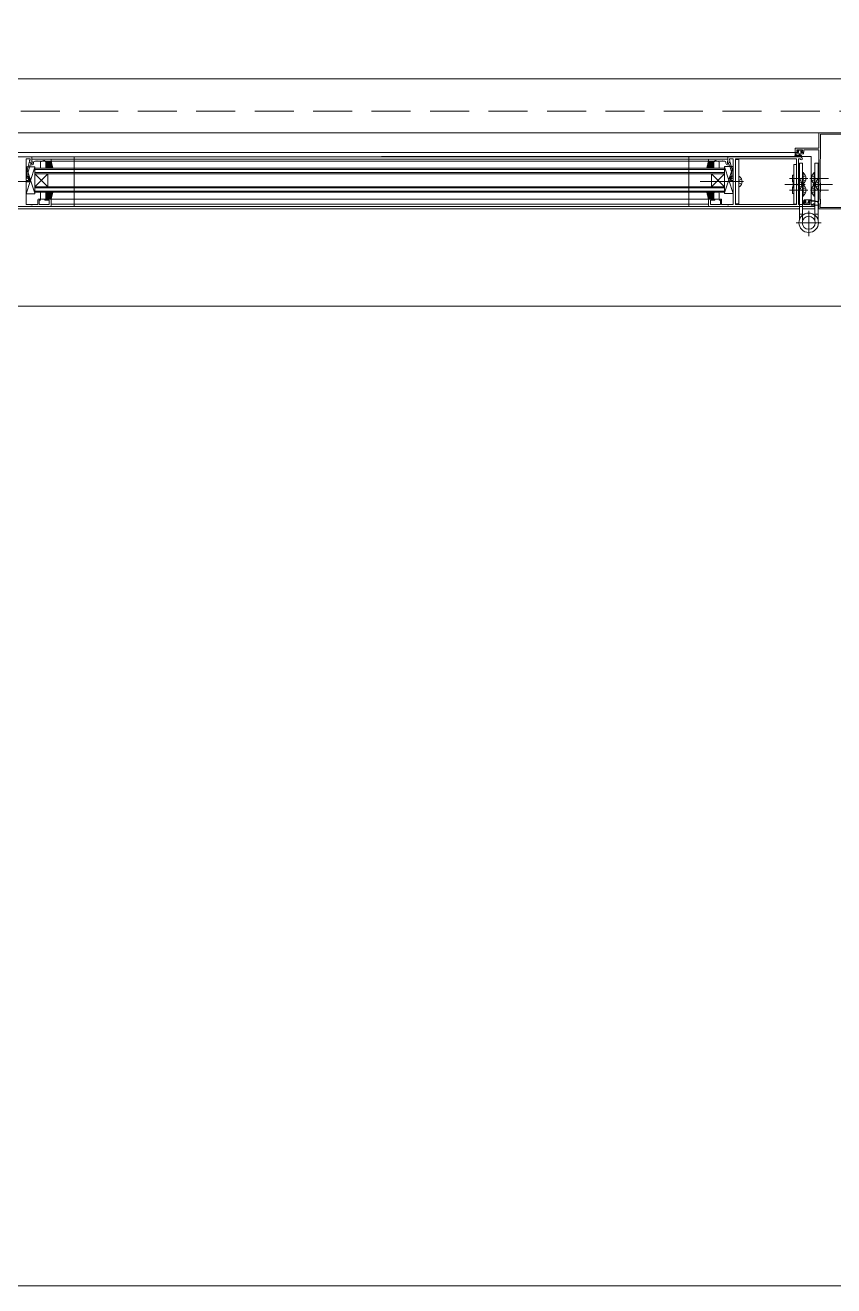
# Model space of a CAD drawing. Units: millimetres at full size, sheet at 1:30. Extents: x -16828 to 149130, y 47892 to 100313.
# Drawn here: x -2048 to -1301, y 49751 to 50915 of the extents above; entities that cross this region are included whole.
import ezdxf

# ---------------------------------------------------------------- set-up
doc = ezdxf.new("R2010")
doc.units = ezdxf.units.MM
doc.header["$LTSCALE"] = 30
doc.linetypes.add('DASHED1', pattern=[1.8, 1.2, -0.6])
for name, color, linetype, lineweight in [('0-1', 7, 'Continuous', 15), ('2-3_間仕切り', 7, 'Continuous', 15), ('2-A_建具', 7, 'Continuous', 15)]:
    doc.layers.add(name, color=color, linetype=linetype, lineweight=lineweight)

msp = doc.modelspace()

# ---------------------------------------------------------------- linework, layer by layer
at = {"layer": '0-1', "linetype": 'DASHED1'}
msp.add_line((-1260.04, 50835.86), (-2570.04, 50835.86), dxfattribs=at)
at = {"layer": '0-1'}
msp.add_line((-6110.04, 50655.86), (31079.96, 50655.86), dxfattribs=at)
msp.add_lwpolyline([(-2755.04, 50655.86), (-2755.04, 49750.86), (-1055.04, 49750.86)], dxfattribs=at)
at = {"layer": '2-3_間仕切り'}
msp.add_lwpolyline([(-5900.04, 55195.86), (-5900.04, 51255.86), (-5510.04, 51255.86), (-5510.04, 50865.86), (-120.04, 50865.86)], dxfattribs=at)
at = {"layer": '2-A_建具'}
for p, q in [((-2570.04, 50815.86), (-1260.04, 50815.86)), ((-1334.24, 50797.86), (-2104.04, 50797.86)), ((-1337.04, 50797.56), (-1337.04, 50794.88)), ((-1337.04, 50796.66), (-1329.44, 50796.66)), ((-1335.84, 50795.48), (-1335.84, 50796.66)), ((-1334.46, 50800.07), (-1334.96, 50799.57)), ((-1334.74, 50799.06), (-1334.4, 50799.06)), ((-1333.64, 50800.16), (-1334.24, 50800.16)), ((-1331.34, 50799.96), (-1333.44, 50799.96)), ((-1333.34, 50796.66), (-1333.24, 50795.52)), ((-1332.14, 50796.66), (-1332.25, 50795.52)), ((-1329.44, 50797.86), (-1331.24, 50797.86)), ((-1330.64, 50800.16), (-1331.14, 50800.16)), ((-1330.34, 50799.36), (-1330.34, 50799.86)), ((-1329.14, 50796.96), (-1329.14, 50797.56)), ((-1315.04, 50752.36), (-1315.04, 50800.13)), ((-1331.32, 50793.86), (-2121.11, 50793.86)), ((-2047.04, 50775.66), (-2047.04, 50784.66)), ((-2039.04, 50760.16), (-2047.04, 50784.66)), ((-2047.04, 50759.66), (-2039.04, 50784.16)), ((-2043.75, 50788.86), (-2043.53, 50788.86)), ((-2042.04, 50787.66), (-2042.04, 50793.86)), ((-1399.04, 50791.66), (-2042.04, 50791.66)), ((-2041.54, 50787.66), (-2041.54, 50789.46)), ((-2040.24, 50788.66), (-2040.24, 50787.86)), ((-2038, 50789.66), (-2039.24, 50789.66)), ((-2039.04, 50760.16), (-2039.04, 50784.16)), ((-2037, 50789.66), (-2037.08, 50789.66)), ((-2036.82, 50789.78), (-2037, 50789.66)), ((-2034.04, 50784.16), (-2034.04, 50788.66)), ((-2033.04, 50789.66), (-2030.04, 50789.66)), ((-1411.04, 50789.66), (-2030.04, 50789.66)), ((-2029.04, 50783.16), (-2029.04, 50789.66)), ((-2029.04, 50785.55), (-2024.93, 50789.66)), ((-2029.04, 50786.96), (-2026.34, 50789.66)), ((-2029.04, 50788.37), (-2027.75, 50789.66)), ((-2029.04, 50784.13), (-2023.94, 50789.23)), ((-2029.04, 50788.66), (-2029.04, 50784.16)), ((-2029.04, 50788.47), (-2023.73, 50783.16)), ((-2029.04, 50787.06), (-2025.14, 50783.16)), ((-2029.04, 50785.65), (-2026.55, 50783.16)), ((-2029.04, 50784.23), (-2027.97, 50783.16)), ((-2028.81, 50789.66), (-2022.61, 50783.46)), ((-2028.6, 50783.16), (-2023.68, 50788.08)), ((-2027.4, 50789.66), (-2023.03, 50785.3)), ((-2027.18, 50783.16), (-2023.41, 50786.93)), ((-2025.98, 50789.66), (-2023.46, 50787.13)), ((-2025.77, 50783.16), (-2023.15, 50785.78)), ((-2024.57, 50789.66), (-2023.88, 50788.97)), ((-2024.35, 50783.16), (-2022.88, 50784.63)), ((-2024.04, 50791.66), (-2024.04, 50790.16)), ((-2024.04, 50789.66), (-2022.54, 50783.16)), ((-2002.94, 50747.86), (-2002.94, 50793.86)), ((-1719.04, 50793.96), (-1322.24, 50793.96)), ((-1435.14, 50747.86), (-1435.14, 50793.96)), ((-1417.04, 50789.66), (-1418.54, 50783.16)), ((-1412.27, 50789.66), (-1418.47, 50783.46)), ((-1416.73, 50783.16), (-1418.2, 50784.63)), ((-1413.68, 50789.66), (-1418.05, 50785.3)), ((-1415.31, 50783.16), (-1417.94, 50785.78)), ((-1413.9, 50783.16), (-1417.67, 50786.93)), ((-1415.1, 50789.66), (-1417.62, 50787.13)), ((-1412.48, 50783.16), (-1417.4, 50788.08)), ((-1412.04, 50788.47), (-1417.35, 50783.16)), ((-1416.51, 50789.66), (-1417.2, 50788.97)), ((-1412.04, 50784.13), (-1417.14, 50789.23)), ((-1417.04, 50791.66), (-1417.04, 50790.16)), ((-1412.04, 50785.55), (-1416.16, 50789.66)), ((-1412.04, 50787.06), (-1415.94, 50783.16)), ((-1412.04, 50786.96), (-1414.74, 50789.66)), ((-1412.04, 50785.65), (-1414.53, 50783.16)), ((-1412.04, 50788.37), (-1413.33, 50789.66)), ((-1412.04, 50784.23), (-1413.11, 50783.16)), ((-1412.04, 50783.16), (-1412.04, 50789.66)), ((-1412.04, 50788.66), (-1412.04, 50784.16)), ((-1408.04, 50789.66), (-1411.04, 50789.66)), ((-1407.04, 50784.16), (-1407.04, 50788.66)), ((-1404.27, 50789.78), (-1404.08, 50789.66)), ((-1404.08, 50789.66), (-1404, 50789.66)), ((-1403.08, 50789.66), (-1401.84, 50789.66)), ((-1402.04, 50759.96), (-1402.04, 50784.96)), ((-1394.04, 50784.96), (-1402.04, 50784.96)), ((-1402.04, 50760.46), (-1394.04, 50784.96)), ((-1402.04, 50784.46), (-1402.04, 50760.46)), ((-1394.04, 50759.96), (-1402.04, 50784.46)), ((-1400.84, 50788.66), (-1400.84, 50787.86)), ((-1399.54, 50787.66), (-1399.54, 50789.46)), ((-1399.04, 50793.86), (-1399.04, 50787.66)), ((-1397.33, 50788.86), (-1397.55, 50788.86)), ((-1394.04, 50775.96), (-1394.04, 50784.96)), ((-1392.11, 50791.93), (-1392.11, 50749.79)), ((-1335.67, 50791.93), (-1392.11, 50791.93)), ((-1388.91, 50791.36), (-1392.11, 50791.36)), ((-1337.97, 50786.66), (-1335.67, 50786.66)), ((-1335.67, 50749.79), (-1335.67, 50791.93)), ((-1331.32, 50795.06), (-1335.28, 50795.06)), ((-1333.74, 50749.79), (-1333.74, 50791.93)), ((-1332.99, 50735.51), (-1332.99, 50787.86)), ((-1332.99, 50787.86), (-1329.99, 50787.86)), ((-1330.32, 50792.64), (-1331.39, 50793.71)), ((-1329.99, 50787.86), (-1329.99, 50735.01)), ((-1402.04, 50783.16), (-2039.04, 50783.16)), ((-1402.04, 50782.16), (-2039.04, 50782.16)), ((-1402.04, 50779.16), (-2039.04, 50779.16)), ((-2039.04, 50778.16), (-1402.04, 50778.16)), ((-2027.04, 50778.16), (-2039.04, 50766.16)), ((-2027.04, 50766.16), (-2039.04, 50778.16)), ((-2030.04, 50783.16), (-2033.04, 50783.16)), ((-2027.04, 50778.16), (-2027.04, 50766.16)), ((-2022.94, 50783.16), (-2022.62, 50783.49)), ((-1418.14, 50783.16), (-1418.47, 50783.49)), ((-1414.04, 50778.16), (-1402.04, 50766.16)), ((-1414.04, 50766.16), (-1402.04, 50778.16)), ((-1414.04, 50778.16), (-1414.04, 50766.16)), ((-1411.04, 50783.16), (-1408.04, 50783.16)), ((-1386.4, 50773.21), (-1388.82, 50772.01)), ((-1388.31, 50775.61), (-1388.41, 50775.61)), ((-1325.1, 50773.86), (-1341.98, 50773.86)), ((-1339.37, 50770.76), (-1339.37, 50776.96)), ((-1337.97, 50776.96), (-1339.37, 50776.96)), ((-1306.21, 50773.86), (-1323.26, 50773.86)), ((-2042.62, 50770.86), (-2057.62, 50770.86)), ((-1402.04, 50766.16), (-2039.04, 50766.16)), ((-1402.04, 50765.16), (-2039.04, 50765.16)), ((-1402.04, 50762.16), (-2039.04, 50762.16)), ((-1402.04, 50761.16), (-2039.04, 50761.16)), ((-2030.04, 50761.16), (-2033.04, 50761.16)), ((-2029.04, 50755.85), (-2023.73, 50761.16)), ((-2029.04, 50757.26), (-2025.14, 50761.16)), ((-2029.04, 50758.68), (-2026.55, 50761.16)), ((-2029.04, 50761.16), (-2029.04, 50754.66)), ((-2029.04, 50760.09), (-2027.97, 50761.16)), ((-2028.81, 50754.66), (-2022.61, 50760.86)), ((-2028.6, 50761.16), (-2023.68, 50756.24)), ((-2027.18, 50761.16), (-2023.41, 50757.39)), ((-2025.77, 50761.16), (-2023.15, 50758.54)), ((-2024.35, 50761.16), (-2022.88, 50759.69)), ((-2024.04, 50754.66), (-2022.54, 50761.16)), ((-2022.94, 50761.16), (-2022.62, 50760.84)), ((-1384.54, 50770.86), (-1424.54, 50770.86)), ((-1417.04, 50754.66), (-1418.54, 50761.16)), ((-1418.14, 50761.16), (-1418.47, 50760.84)), ((-1412.27, 50754.66), (-1418.47, 50760.86)), ((-1416.73, 50761.16), (-1418.2, 50759.69)), ((-1415.31, 50761.16), (-1417.94, 50758.54)), ((-1413.9, 50761.16), (-1417.67, 50757.39)), ((-1412.48, 50761.16), (-1417.4, 50756.24)), ((-1412.04, 50755.85), (-1417.35, 50761.16)), ((-1412.04, 50757.26), (-1415.94, 50761.16)), ((-1412.04, 50758.68), (-1414.53, 50761.16)), ((-1412.04, 50760.09), (-1413.11, 50761.16)), ((-1412.04, 50761.16), (-1412.04, 50754.66)), ((-1411.04, 50761.16), (-1408.04, 50761.16)), ((-1386.4, 50768.51), (-1388.82, 50769.72)), ((-1388.31, 50766.11), (-1388.41, 50766.11)), ((-1327.68, 50768.36), (-1346.43, 50768.36)), ((-1325.16, 50762.86), (-1341.98, 50762.86)), ((-1337.97, 50770.76), (-1339.37, 50770.76)), ((-1339.37, 50759.76), (-1339.37, 50765.96)), ((-1337.97, 50765.96), (-1339.37, 50765.96)), ((-1338.77, 50771.46), (-1338.77, 50765.26)), ((-1337.97, 50771.46), (-1338.77, 50771.46)), ((-1337.97, 50765.26), (-1338.77, 50765.26)), ((-1333.23, 50763.06), (-1333.74, 50763.06)), ((-1329.48, 50768.56), (-1329.99, 50768.56)), ((-1306.21, 50762.86), (-1322.8, 50762.86)), ((-1302.41, 50768.36), (-1320.6, 50768.36)), ((-1319.3, 50768.56), (-1318.79, 50768.56)), ((-1315.55, 50763.06), (-1315.04, 50763.06)), ((-2042, 50749.79), (-2042.08, 50749.79)), ((-2034.04, 50760.16), (-2034.04, 50755.66)), ((-2033.04, 50754.66), (-2030.04, 50754.66)), ((-1411.04, 50754.66), (-2030.04, 50754.66)), ((-2029.04, 50760.19), (-2023.94, 50755.09)), ((-2029.04, 50755.66), (-2029.04, 50760.16)), ((-2029.04, 50758.78), (-2024.93, 50754.66)), ((-2029.04, 50757.36), (-2026.34, 50754.66)), ((-2029.04, 50755.95), (-2027.75, 50754.66)), ((-2027.4, 50754.66), (-2023.03, 50759.03)), ((-2025.98, 50754.66), (-2023.46, 50757.19)), ((-2024.57, 50754.66), (-2023.88, 50755.35)), ((-2024.04, 50748.86), (-2024.04, 50754.16)), ((-2024.04, 50750.06), (-1417.04, 50750.06)), ((-1413.68, 50754.66), (-1418.05, 50759.03)), ((-1415.1, 50754.66), (-1417.62, 50757.19)), ((-1416.51, 50754.66), (-1417.2, 50755.35)), ((-1412.04, 50760.19), (-1417.14, 50755.09)), ((-1417.04, 50754.16), (-1417.04, 50748.86)), ((-1412.04, 50758.78), (-1416.16, 50754.66)), ((-1412.04, 50757.36), (-1414.74, 50754.66)), ((-1412.04, 50755.95), (-1413.33, 50754.66)), ((-1412.04, 50755.66), (-1412.04, 50760.16)), ((-1408.04, 50754.66), (-1411.04, 50754.66)), ((-1407.04, 50760.16), (-1407.04, 50755.66)), ((-1399, 50749.79), (-1399.08, 50749.79)), ((-1392.11, 50749.79), (-1335.67, 50749.79)), ((-1337.97, 50759.76), (-1339.37, 50759.76)), ((-1329.48, 50757.56), (-1329.99, 50757.56)), ((-1329.64, 50753.06), (-1327.04, 50753.06)), ((-1328.44, 50753.76), (-1328.44, 50753.36)), ((-1328.14, 50751.66), (-1328.14, 50751.16)), ((-1327.84, 50750.86), (-1327.34, 50750.86)), ((-1327.14, 50751.06), (-1325.14, 50751.06)), ((-1324.94, 50750.86), (-1324.34, 50750.86)), ((-1323.84, 50751.96), (-1324.18, 50751.96)), ((-1324.13, 50750.95), (-1323.63, 50751.45)), ((-1322.44, 50754.06), (-1316.18, 50752.65)), ((-1322.44, 50753.06), (-1322.36, 50753.05)), ((-1321.33, 50752.88), (-1316.29, 50752.06)), ((-1319.3, 50757.56), (-1318.79, 50757.56)), ((-1319.04, 50748.86), (-1319.04, 50749.86)), ((-1318.79, 50747.86), (-2111.04, 50747.86)), ((-1332.99, 50745.86), (-2111.04, 50745.86)), ((-1329.99, 50740.86), (-1332.99, 50740.86)), ((-1329.99, 50745.86), (-1318.79, 50745.86)), ((-1324.39, 50720.46), (-1324.39, 50743.88)), ((-1315.79, 50740.86), (-1318.79, 50740.86)), ((-1315.79, 50745.86), (-1290.54, 50745.86)), ((-1335.99, 50732.86), (-1312.91, 50732.86))]:
    msp.add_line(p, q, dxfattribs=at)
for points in [[(-1337.04, 50797.86), (-1337.04, 50801.76), (-1315.04, 50801.76), (-1315.04, 50815.86)], [(-1291.14, 50809.16), (-1291.14, 50814.66), (-1313.41, 50814.66), (-1313.41, 50791.86), (-1313.84, 50791.43), (-1313.84, 50770.29), (-1313.41, 50769.86), (-1313.41, 50761.86), (-1313.84, 50761.43), (-1313.84, 50754.79), (-1313.41, 50754.36), (-1313.41, 50750.36), (-1313.84, 50749.93), (-1313.84, 50747.06), (-1291.14, 50747.06), (-1291.14, 50752.56)], [(-1333.94, 50798.6), (-1333.94, 50797.66), (-1335.94, 50797.66)], [(-1331.24, 50797.86), (-1331.24, 50798.66), (-1330.14, 50798.66), (-1330.14, 50800.13), (-1335.41, 50800.13), (-1335.41, 50798.66), (-1334.24, 50798.66), (-1334.24, 50797.86)], [(-1330.24, 50797.66), (-1331.54, 50797.66), (-1331.54, 50799.06), (-1330.64, 50799.06)], [(-1315.04, 50800.13), (-1328.94, 50800.13), (-1328.94, 50798.36)], [(-2044.04, 50775.16), (-2045.04, 50775.16), (-2045.04, 50771.96), (-2047.04, 50771.96), (-2047.04, 50791.93), (-2043.54, 50791.93), (-2043.54, 50790.86), (-2043.97, 50790.43), (-2043.97, 50789.62), (-2042.84, 50787.66), (-2041.54, 50787.66)], [(-2047.04, 50784.66), (-2039.04, 50784.66), (-2039.04, 50759.66), (-2047.04, 50759.66), (-2047.04, 50770.66)], [(-2046.06, 50774.04), (-2046.84, 50774.81), (-2046.84, 50778.76), (-2044.23, 50788.49)], [(-2041.74, 50786.36), (-2043.56, 50786.36), (-2045.64, 50778.6), (-2045.64, 50775.31), (-2045.22, 50774.89)], [(-2030.04, 50789.66), (-2030.04, 50790.36), (-2031.04, 50790.36), (-2032.96, 50789.66), (-2036.08, 50789.66)], [(-1411.04, 50789.66), (-1411.04, 50790.36), (-1410.04, 50790.36), (-1408.12, 50789.66), (-1405, 50789.66)], [(-1399.54, 50787.66), (-1398.24, 50787.66), (-1397.11, 50789.62), (-1397.11, 50790.43), (-1397.54, 50790.86), (-1397.54, 50791.93), (-1394.04, 50791.93), (-1394.04, 50771.96), (-1396.04, 50771.96), (-1396.04, 50775.16), (-1397.04, 50775.16), (-1397.04, 50771.46)], [(-1399.34, 50786.36), (-1397.52, 50786.36), (-1395.44, 50778.6), (-1395.44, 50775.31), (-1395.86, 50774.89)], [(-1395.02, 50774.04), (-1394.24, 50774.81), (-1394.24, 50778.76), (-1396.85, 50788.49)], [(-1392.11, 50750.36), (-1388.91, 50750.36), (-1388.91, 50791.36)], [(-1337.97, 50786.66), (-1337.97, 50750.06), (-1335.67, 50750.06)], [(-1333.74, 50791.93), (-1332.34, 50791.93), (-1331.69, 50791.28)], [(-1322.24, 50793.96), (-1322.24, 50749.06), (-1315.79, 50749.06)], [(-1315.79, 50735.51), (-1315.79, 50787.86), (-1318.79, 50787.86), (-1318.79, 50735.01)], [(-2047.04, 50770.66), (-2044.04, 50770.66), (-2044.04, 50775.66), (-2047.04, 50775.66)], [(-1394.04, 50770.96), (-1397.04, 50770.96), (-1397.04, 50775.96), (-1394.04, 50775.96)], [(-1333.23, 50763.06), (-1333.23, 50773.66), (-1333.74, 50773.66)], [(-1327.42, 50776.26), (-1330, 50775.01), (-1330.6, 50773.86)], [(-1327.42, 50771.46), (-1330, 50772.72), (-1330.6, 50773.86)], [(-1329.48, 50768.56), (-1329.48, 50779.16), (-1329.99, 50779.16)], [(-1321.36, 50776.26), (-1318.79, 50775.01), (-1318.18, 50773.86)], [(-1321.36, 50771.46), (-1318.79, 50772.72), (-1318.18, 50773.86)], [(-1319.3, 50768.56), (-1319.3, 50779.16), (-1318.79, 50779.16)], [(-1315.55, 50763.06), (-1315.55, 50773.66), (-1315.04, 50773.66)], [(-2043, 50749.79), (-2047.04, 50749.79), (-2047.04, 50770.96), (-2044.54, 50770.96)], [(-1402.04, 50759.96), (-1394.04, 50759.96), (-1394.04, 50770.96)], [(-1394.04, 50770.96), (-1394.04, 50749.79), (-1398.08, 50749.79)], [(-1331.17, 50770.76), (-1333.75, 50769.51), (-1334.35, 50768.36)], [(-1331.17, 50765.96), (-1333.75, 50767.22), (-1334.35, 50768.36)], [(-1327.42, 50765.26), (-1330, 50764.01), (-1330.6, 50762.86)], [(-1327.42, 50760.46), (-1330, 50761.72), (-1330.6, 50762.86)], [(-1329.48, 50757.56), (-1329.48, 50768.16), (-1329.99, 50768.16)], [(-1321.36, 50765.26), (-1318.79, 50764.01), (-1318.18, 50762.86)], [(-1321.36, 50760.46), (-1318.79, 50761.72), (-1318.18, 50762.86)], [(-1319.3, 50757.56), (-1319.3, 50768.16), (-1318.79, 50768.16)], [(-1317.61, 50770.76), (-1315.04, 50769.51), (-1314.43, 50768.36)], [(-1317.61, 50765.96), (-1315.04, 50767.22), (-1314.43, 50768.36)], [(-2036.24, 50754.16), (-2036.24, 50749.79), (-2041.08, 50749.79)], [(-2030.04, 50754.66), (-2030.04, 50753.66), (-2025.97, 50753.66), (-2025.97, 50749.79), (-2035.24, 50749.79), (-2035.24, 50753.66), (-2034.04, 50753.66), (-2034.04, 50754.66), (-2035.74, 50754.66)], [(-1405.34, 50754.66), (-1407.04, 50754.66), (-1407.04, 50753.66), (-1405.84, 50753.66), (-1405.84, 50749.79), (-1415.11, 50749.79), (-1415.11, 50753.66), (-1411.04, 50753.66), (-1411.04, 50754.66)], [(-1400, 50749.79), (-1404.84, 50749.79), (-1404.84, 50754.16)], [(-1329.64, 50753.06), (-1329.64, 50749.79), (-1333.74, 50749.79)], [(-1324.34, 50753.06), (-1324.34, 50752.26), (-1323.24, 50752.26), (-1323.24, 50749.79), (-1328.44, 50749.79), (-1328.44, 50752.26), (-1327.34, 50752.26), (-1327.34, 50753.06)], [(-1328.14, 50754.06), (-1322.44, 50754.06), (-1322.44, 50753.06)], [(-1327.04, 50753.06), (-1327.04, 50751.96), (-1327.84, 50751.96)], [(-1324.64, 50752.42), (-1324.64, 50753.06), (-1322.04, 50753.06)], [(-1320.54, 50749.79), (-1322.04, 50749.79), (-1322.04, 50753.06)], [(-1319.54, 50750.36), (-1320.34, 50750.36), (-1320.34, 50749.99)], [(-1315.04, 50745.86), (-1315.04, 50751.36), (-1316.04, 50751.36), (-1316.04, 50752.36), (-1315.04, 50752.36)]]:
    msp.add_lwpolyline(points, dxfattribs=at)
for radius in [9, 6]:
    msp.add_circle((-1324.39, 50732.86), radius, dxfattribs=at)
for centre, radius, start, end in [((-1336.74, 50797.56), 0.3, 90, 179.99999), ((-1336.14, 50797.66), 0.2, 0, 90), ((-1334.74, 50799.36), 0.3, 135, 270), ((-1334.24, 50799.86), 0.3, 90, 135), ((-1334.4, 50799.36), 0.3, 270, 326.94427), ((-1333.94, 50799.06), 0.25, 303.05573, 146.94427), ((-1333.64, 50798.6), 0.3, 123.05573, 179.99999), ((-1333.64, 50799.96), 0.2, 0, 90), ((-1332.74, 50795.56), 0.5, 185.09207, 354.90793), ((-1331.14, 50799.96), 0.2, 90, 179.99999), ((-1330.64, 50799.86), 0.3, 0, 90), ((-1330.64, 50799.36), 0.3, 270, 0), ((-1330.04, 50797.66), 0.2, 90, 179.99999), ((-1329.44, 50798.36), 0.5, 270, 0), ((-1329.44, 50797.56), 0.3, 0, 90), ((-1329.44, 50796.96), 0.3, 270, 0), ((-2043.75, 50788.36), 0.5, 90, 165), ((-2041.74, 50789.96), 0.3, 180, 270), ((-2041.74, 50789.46), 0.2, 0, 90), ((-2041.74, 50787.86), 1.5, 270, 0), ((-2039.24, 50788.66), 1, 90, 180), ((-2038, 50789.86), 0.2, 270, 336.42182), ((-2037.54, 50789.66), 0.3, 23.57818, 156.42182), ((-2037.08, 50789.86), 0.2, 203.57818, 270), ((-2036.54, 50789.66), 0.3, 23.57818, 156.42182), ((-2036.08, 50789.86), 0.2, 203.57818, 270), ((-2033.04, 50788.66), 1, 89.9999, 179.9999), ((-2033.04, 50784.16), 1, 179.9999, 269.9999), ((-2030.04, 50788.66), 1, 359.9999, 89.9999), ((-2030.04, 50784.16), 1, 269.9999, 359.9999), ((-2024.54, 50790.16), 0.5, 270, 0), ((-1416.54, 50790.16), 0.5, 180, 270), ((-1411.04, 50788.66), 1, 90.0001, 180.0001), ((-1411.04, 50784.16), 1, 180.0001, 270.0001), ((-1408.04, 50788.66), 1, 0.0001, 90.0001), ((-1408.04, 50784.16), 1, 270.0001, 0.0001), ((-1405, 50789.86), 0.2, 270, 336.42182), ((-1404.54, 50789.66), 0.3, 23.57818, 156.42182), ((-1404, 50789.86), 0.2, 270, 336.42182), ((-1403.54, 50789.66), 0.3, 23.57818, 156.42182), ((-1403.08, 50789.86), 0.2, 203.57818, 270), ((-1401.84, 50788.66), 1, 0, 90), ((-1399.34, 50787.86), 1.5, 180, 270), ((-1399.34, 50789.46), 0.2, 90, 180), ((-1399.34, 50789.96), 0.3, 270, 0), ((-1397.33, 50788.36), 0.5, 15, 90), ((-1337.04, 50794.36), 0.3, 120, 280.52878), ((-1337.34, 50794.88), 0.3, 300, 0), ((-1336.93, 50793.77), 0.3, 40.52878, 100.52878), ((-1336.48, 50794.16), 0.3, 220.52878, 270), ((-1335.84, 50794.96), 0.3, 120, 340.81024), ((-1336.14, 50795.48), 0.3, 300, 0), ((-1335.28, 50794.76), 0.3, 89.95977, 160.81024), ((-1331.75, 50793.36), 0.5, 45, 90), ((-1331.01, 50791.96), 0.965, 225, 45), ((-1331.32, 50794.46), 0.6, 269.95977, 89.95977), ((-2045.64, 50774.46), 0.6, 225, 45), ((-1395.44, 50774.46), 0.6, 135, 315), ((-1388.41, 50775.11), 0.5, 90, 179.99999), ((-1391.81, 50770.86), 5.9, 306.38156, 53.61844), ((-1337.62, 50768.36), 6.88, 309.65098, 50.34902), ((-1333.87, 50773.86), 6.88, 309.65098, 50.34902), ((-1314.91, 50773.86), 6.88, 129.65098, 230.34902), ((-1311.16, 50768.36), 6.88, 129.65098, 230.34902), ((-2044.54, 50771.46), 0.5, 270, 0), ((-2033.04, 50760.16), 1, 90.0001, 180.0001), ((-2030.04, 50760.16), 1, 0.0001, 90.0001), ((-1411.04, 50760.16), 1, 89.9999, 179.9999), ((-1408.04, 50760.16), 1, 359.9999, 89.9999), ((-1396.54, 50771.46), 0.5, 180, 270), ((-1388.41, 50766.61), 0.5, 180, 270), ((-1333.87, 50762.86), 6.88, 309.65098, 50.34902), ((-1314.91, 50762.86), 6.88, 129.65098, 230.34902), ((-2043, 50749.59), 0.2, 23.57818, 90), ((-2042.54, 50749.79), 0.3, 203.57818, 336.42182), ((-2042.08, 50749.59), 0.2, 90, 156.42182), ((-2042, 50749.59), 0.2, 23.57818, 90), ((-2041.54, 50749.79), 0.3, 203.57818, 336.42182), ((-2041.08, 50749.59), 0.2, 90, 156.42182), ((-2035.74, 50754.16), 0.5, 90, 180), ((-2033.04, 50755.66), 1, 180.0001, 270.0001), ((-2030.04, 50755.66), 1, 270.0001, 0.0001), ((-2024.54, 50754.16), 0.5, 0, 90), ((-1416.54, 50754.16), 0.5, 90, 180), ((-1411.04, 50755.66), 1, 179.9999, 269.9999), ((-1408.04, 50755.66), 1, 269.9999, 359.9999), ((-1405.34, 50754.16), 0.5, 0, 90), ((-1400, 50749.59), 0.2, 23.57818, 90), ((-1399.54, 50749.79), 0.3, 203.57818, 336.42182), ((-1399.08, 50749.59), 0.2, 90, 156.42182), ((-1399, 50749.59), 0.2, 23.57818, 90), ((-1398.54, 50749.79), 0.3, 203.57818, 336.42182), ((-1398.08, 50749.59), 0.2, 90, 156.42182), ((-1328.14, 50753.76), 0.3, 90, 179.99999), ((-1328.14, 50753.36), 0.3, 180, 270), ((-1327.84, 50751.66), 0.3, 90, 179.99999), ((-1327.84, 50751.16), 0.3, 180, 270), ((-1327.34, 50751.06), 0.2, 270, 0), ((-1324.94, 50751.06), 0.2, 180, 270), ((-1324.64, 50751.96), 0.25, 123.05573, 326.94427), ((-1324.94, 50752.42), 0.3, 303.05573, 0), ((-1324.18, 50751.66), 0.3, 90, 146.94427), ((-1324.34, 50751.16), 0.3, 270, 315), ((-1323.84, 50751.66), 0.3, 315, 90), ((-1322.31, 50753.34), 0.3, 260.80246, 320.80246), ((-1321.84, 50752.96), 0.3, 20.80246, 140.80246), ((-1321.28, 50753.18), 0.3, 200.80246, 260.80246), ((-1320.54, 50749.99), 0.2, 270, 0), ((-1319.54, 50749.86), 0.5, 0, 90), ((-1316.24, 50752.36), 0.3, 260.80246, 77.34138), ((-2025.04, 50748.86), 1, 270, 0), ((-1416.04, 50748.86), 1, 180, 270), ((-1320.04, 50748.86), 1, 270, 0)]:
    msp.add_arc(centre, radius, start, end, dxfattribs=at)

doc.saveas('drawing.dxf')
